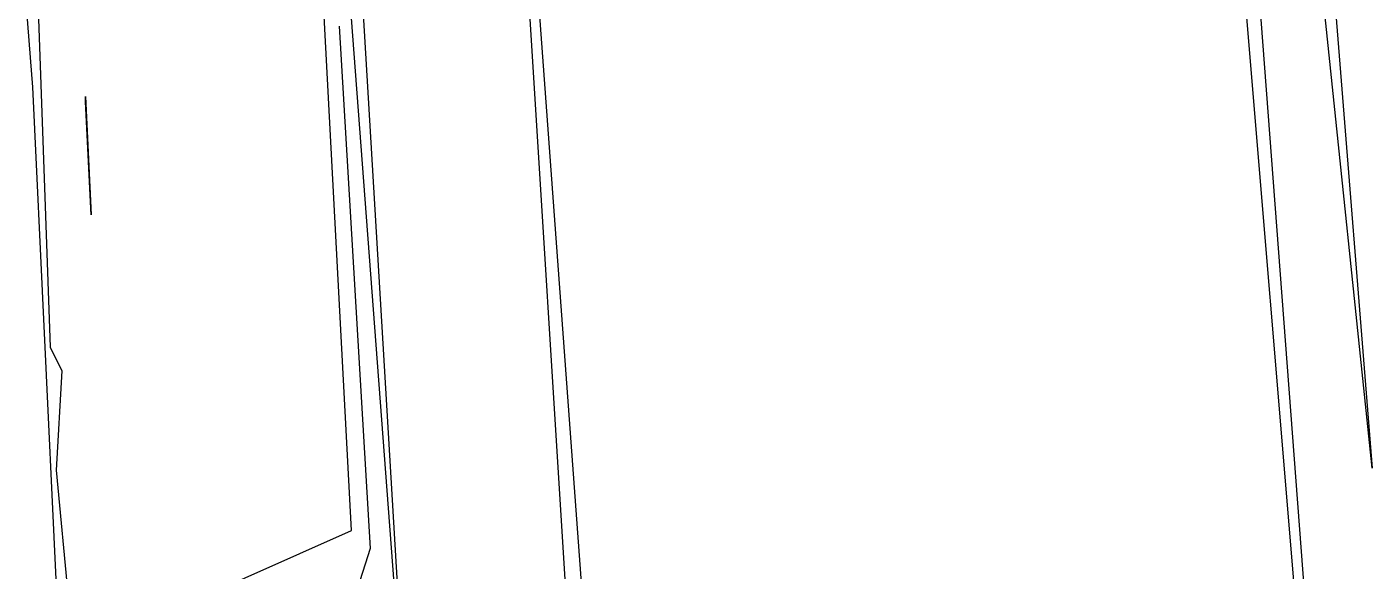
# Model space of a CAD drawing. Extents: x -13044 to 47959, y -15328 to 42462.
# Drawn here: x 28856 to 46744, y 13119 to 20362 of the extents above; entities that cross this region are included whole.
import ezdxf

# ---------------------------------------------------------------- set-up
doc = ezdxf.new("R2010")
doc.units = 0

msp = doc.modelspace()

# ---------------------------------------------------------------- linework, layer by layer
for p, q in [((45746.0017, 12470.1814), (44081.2138, 32446.4666)), ((45746.0017, 12470.1814, 1885.4167), (44081.2138, 32446.4666, 3255.2083)), ((45647.0018, 28228.6532), (46743.5019, 14491.0655)), ((45647.0018, 28228.6532, 2942.7083), (46743.5019, 14491.0655, 2010.4167)), ((46743.5019, 14491.0655), (45350.8127, 27921.586)), ((46743.5019, 14491.0655, 2010.4167), (45350.8127, 27921.586, 2927.0833)), ((44762.0569, 27079.5404), (45845.1371, 12795.5107)), ((44762.0569, 27079.5404, 2880.2083), (45845.1371, 12795.5107, 1906.25)), ((36821.6241, 36.8717), (35184.1661, 26319.4391)), ((36821.6241, 36.8717, 1088.5417), (35184.1661, 26319.4391, 2994.7917)), ((35269.3636, 26052.8104), (36734.4469, 6010.4141)), ((35269.3636, 26052.8104, 2973.9583), (36734.4469, 6010.4141, 1515.625)), ((33088.8022, 24575.2534), (33919.0493, 10572.1338)), ((33088.8022, 24575.2534, 2906.25), (33919.0493, 10572.1338, 1869.7917)), ((33171.3601, 13661.8436), (32677.5541, 22988.0128)), ((33171.3601, 13661.8436, 2104.1667), (32677.5541, 22988.0128, 2796.875)), ((28933.3762, 19560.3649), (28856.0237, 20573.8517)), ((28933.3762, 19560.3649, 2604.1667), (28856.0237, 20573.8517, 2682.2917)), ((29010.8223, 20471.0769), (29165.996, 16099.4457)), ((29010.8223, 20471.0769, 2671.875), (29165.996, 16099.4457, 2338.5417)), ((33919.0493, 10572.1338), (33171.3601, 20477.7512)), ((33919.0493, 10572.1338, 1869.7917), (33171.3601, 20477.7512, 2604.1667)), ((33006.3473, 20371.1208), (33419.6539, 13418.2638)), ((33006.3473, 20371.1208, 2598.9583), (33419.6539, 13418.2638, 2083.3333)), ((29243.724, 13014.0822), (28933.3762, 19560.3649)), ((29243.724, 13014.0822, 2104.1667), (28933.3762, 19560.3649, 2604.1667)), ((29633.7815, 19435.5813), (29712.0778, 17862.1025)), ((29633.7815, 19366.4816), (29633.7815, 19435.5813)), ((29633.7815, 19435.5813, 2583.3333), (29712.0778, 17862.1025, 2463.5417)), ((29633.7815, 19366.4816, 2578.125), (29633.7815, 19435.5813, 2583.3333)), ((29712.0778, 17862.1025), (29633.7815, 19366.4816)), ((29712.0778, 17862.1025, 2463.5417), (29633.7815, 19366.4816, 2578.125)), ((29165.996, 16099.4457), (29321.5462, 15784.1978)), ((29165.996, 16099.4457, 2338.5417), (29321.5462, 15784.1978, 2312.5)), ((29321.5462, 15784.1978), (29243.724, 14460.7772)), ((29321.5462, 15784.1978, 2312.5), (29243.724, 14460.7772, 2213.5417)), ((29243.724, 14460.7772), (29477.4743, 12017.3971)), ((29243.724, 14460.7772, 2213.5417), (29477.4743, 12017.3971, 2026.0417)), ((29477.4743, 12017.3971), (33171.3601, 13661.8436)), ((29477.4743, 12017.3971, 2026.0417), (33171.3601, 13661.8436, 2104.1667)), ((33419.6539, 13418.2638), (33254.0212, 12893.9988)), ((33419.6539, 13418.2638, 2083.3333), (33254.0212, 12893.9988, 2046.875))]:
    msp.add_line(p, q)

doc.saveas('drawing.dxf')
